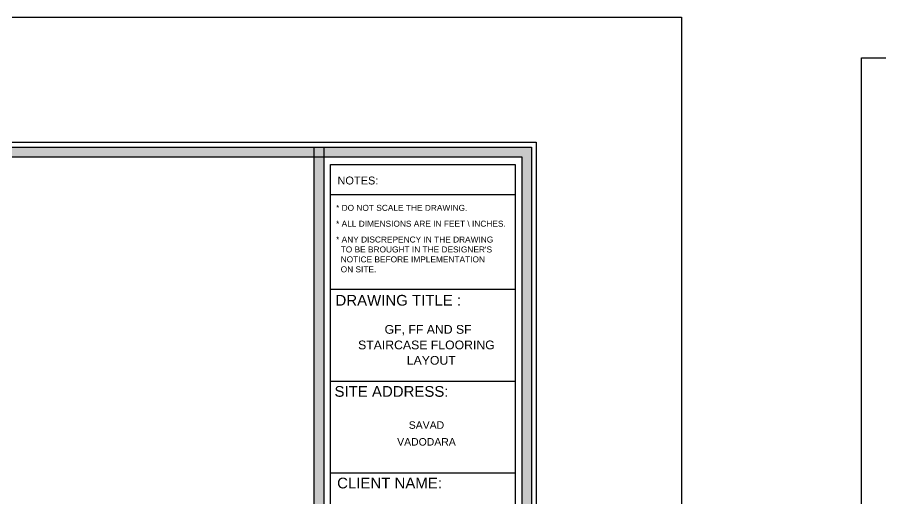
# Model space of a CAD drawing. Header units: millimetres. Extents: x 56222 to 3066687, y -650199 to -121287.
# Drawn here: x 151349.5 to 151732.8, y -180257.8 to -180044.2 of the extents above; entities that cross this region are included whole.
import ezdxf
from ezdxf.enums import TextEntityAlignment as Align

# ---------------------------------------------------------------- set-up
doc = ezdxf.new("R2010")
doc.units = ezdxf.units.MM
doc.header["$MEASUREMENT"] = 0
for name, color, linetype, lineweight in [('dim05', 1, 'Continuous', 13), ('GROUND FLOOR ( STAIR )', 251, 'Continuous', 9), ('NAME PLATE', 7, 'Continuous', 25)]:
    doc.layers.add(name, color=color, linetype=linetype, lineweight=lineweight)
doc.styles.add('Arial', font='arial.ttf')

# ---------------------------------------------------------------- blocks, each defined once
blk = doc.blocks.new('LAYOUT FILE')
at = {"layer": 'NAME PLATE', "true_color": 0xd39e00}
h = blk.add_hatch(color=42, dxfattribs=at)
h.paths.add_polyline_path([(3346889.83, -513806.18), (3346889.83, -514260.7), (3347535.56, -514260.7), (3347535.56, -513806.18)])
h.paths.add_polyline_path([(3346894.36, -513810.71), (3347531.03, -513810.71), (3347531.03, -514256.17), (3346894.36, -514256.17)], flags=16)
blk.add_hatch(color=42, dxfattribs=at).paths.add_polyline_path([(3347433.6, -514256.17), (3347438.13, -514256.17), (3347438.13, -513806.18), (3347433.6, -513806.18)])
at = {"layer": 'NAME PLATE', "color": 42, "true_color": 0xd39e00}
for p, q in [((3347527.96, -513828.55), (3347441.2, -513828.55)), ((3347527.96, -513872.99), (3347441.2, -513872.99)), ((3347527.96, -513916.26), (3347441.2, -513916.26)), ((3347527.96, -513959.27), (3347441.2, -513959.27))]:
    blk.add_line(p, q, dxfattribs=at)
for points in [[(3346887.56, -513803.91), (3347537.83, -513803.91), (3347537.83, -514262.96), (3346887.56, -514262.96)], [(3346889.83, -513806.18), (3347535.56, -513806.18), (3347535.56, -514260.7), (3346889.83, -514260.7)], [(3347433.6, -514256.17), (3347433.6, -513806.18), (3347438.13, -513806.18), (3347438.13, -514256.17)], [(3346894.36, -513810.71), (3347531.03, -513810.71), (3347531.03, -514256.17), (3346894.36, -514256.17)], [(3347441.2, -514252.44), (3347441.2, -513814.44), (3347527.96, -513814.44), (3347527.96, -514252.44)]]:
    blk.add_lwpolyline(points, close=True, dxfattribs=at)
at = {"layer": 'NAME PLATE', "style": 'Arial'}
for s, height, p in [('NOTES:', 3.699, (3347454.07, -513823.73)), ('DRAWING TITLE : ', 5.0338, (3347474.01, -513880.61)), ('SITE ADDRESS:', 5.0338, (3347469.85, -513923.39)), ('CLIENT NAME:', 5.0338, (3347468.93, -513966.4))]:
    blk.add_text(s, height=height, dxfattribs=at).set_placement(p, align=Align.CENTER)
at = {"layer": 'NAME PLATE', "char_height": 2.7974, "width": 108.0765, "attachment_point": 1, "style": 'Arial'}
for s, insert in [('* DO NOT SCALE THE DRAWING.', (3347443.82, -513833.31, 0)), ('* ALL DIMENSIONS ARE IN FEET \\\\ INCHES.', (3347443.82, -513840.75, 0)), ("* ANY DISCREPENCY IN THE DRAWING \\P  TO BE BROUGHT IN THE DESIGNER'S\\P  NOTICE BEFORE IMPLEMENTATION \\P  ON SITE.", (3347443.82, -513848.18, 0))]:
    blk.add_mtext(s, dxfattribs=dict(at, insert=insert))

msp = doc.modelspace()

# ---------------------------------------------------------------- linework, layer by layer
at = {"layer": 'dim05', "color": 3, "lineweight": 30}
msp.add_lwpolyline([(150905.266, -180044.161), (151644.318, -180044.161), (151644.318, -180607.434), (150905.266, -180607.434)], close=True, dxfattribs=at)
at = {"layer": 'GROUND FLOOR ( STAIR )', "color": 242, "lineweight": 30, "true_color": 0xcd2027}
msp.add_lwpolyline([(151724.33, -180062.215), (152375.758, -180062.215), (152375.758, -180560.079), (151724.33, -180560.079)], close=True, dxfattribs=at)

# ---------------------------------------------------------------- block references
at = {"layer": 'NAME PLATE', "lineweight": 0, "xscale": 0.9455681721668892, "yscale": 0.9455681721668892, "zscale": 0.9455681721668892}
msp.add_blockref('LAYOUT FILE', (-3013745.328, 305737.007), dxfattribs=at)

# ---------------------------------------------------------------- texts
at = {"layer": 'NAME PLATE', "style": 'Arial'}
for s, height, p in [('GF, FF AND SF', 3.88921, (151531.866, -180184.624)), ('STAIRCASE FLOORING ', 3.88921, (151531.866, -180191.533)), ('LAYOUT', 3.8892, (151533.276, -180198.367)), (' SAVAD ', 3.3205, (151531.144, -180226.804)), ('VADODARA', 3.3205, (151531.144, -180234.258))]:
    msp.add_text(s, height=height, dxfattribs=at).set_placement(p, align=Align.CENTER)

doc.saveas('drawing.dxf')
